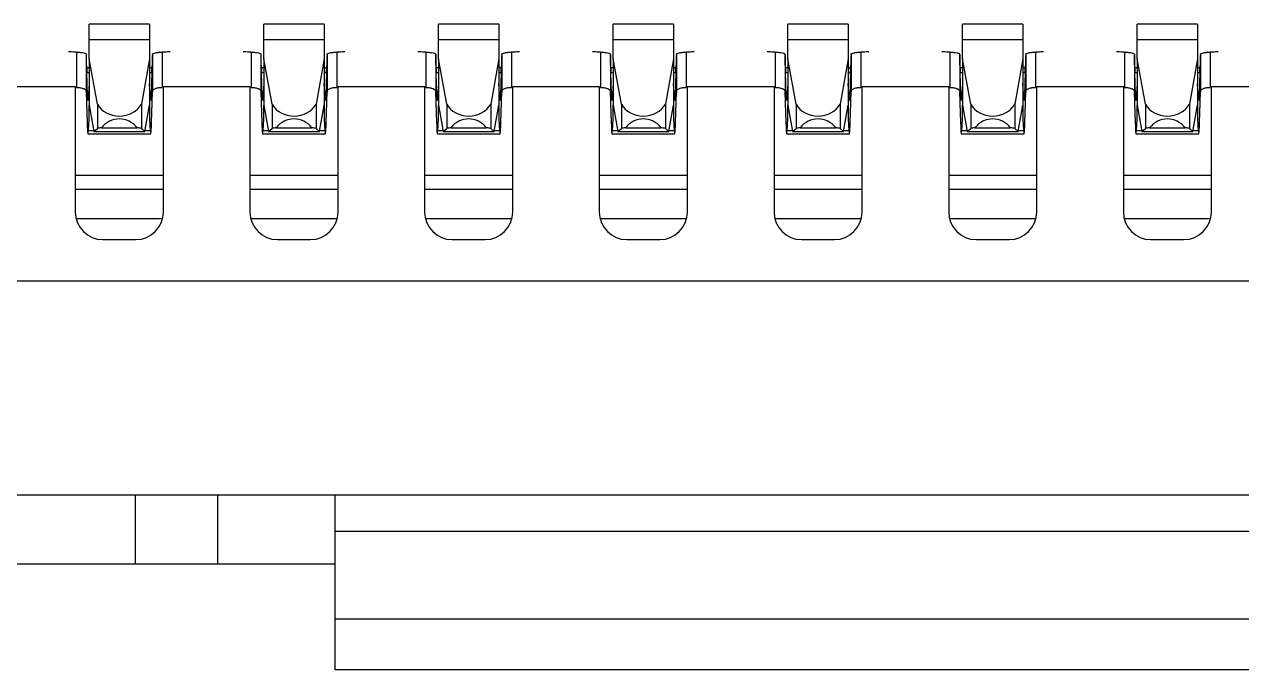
# Model space of a CAD drawing. Header units: millimetres. Extents: x 43 to 185, y 87 to 254.
# Drawn here: x 71.212 to 75.637, y 166.004 to 168.351 of the extents above; entities that cross this region are included whole.
import ezdxf

# ---------------------------------------------------------------- set-up
doc = ezdxf.new("R2010")
doc.units = ezdxf.units.MM

msp = doc.modelspace()

# ---------------------------------------------------------------- linework, layer by layer
at = {"color": 7, "linetype": 'Continuous', "lineweight": 25}
for p, q in [((71.6669, 168.3509), (71.4469, 168.3509)), ((71.4469, 168.2959), (71.4469, 168.3509)), ((71.6669, 168.3509), (71.6669, 168.2959)), ((72.3019, 168.3509), (72.0819, 168.3509)), ((72.0819, 168.2959), (72.0819, 168.3509)), ((72.3019, 168.3509), (72.3019, 168.2959)), ((72.9369, 168.3509), (72.7169, 168.3509)), ((72.7169, 168.2959), (72.7169, 168.3509)), ((72.9369, 168.3509), (72.9369, 168.2959)), ((73.5719, 168.3509), (73.3519, 168.3509)), ((73.3519, 168.2959), (73.3519, 168.3509)), ((73.5719, 168.3509), (73.5719, 168.2959)), ((74.2069, 168.3509), (73.9869, 168.3509)), ((73.9869, 168.2959), (73.9869, 168.3509)), ((74.2069, 168.3509), (74.2069, 168.2959)), ((74.8419, 168.3509), (74.6219, 168.3509)), ((74.6219, 168.2959), (74.6219, 168.3509)), ((74.8419, 168.3509), (74.8419, 168.2959)), ((75.4769, 168.3509), (75.2569, 168.3509)), ((75.2569, 168.2959), (75.2569, 168.3509)), ((75.4769, 168.3509), (75.4769, 168.2959)), ((71.4469, 168.2256), (71.4469, 168.2959)), ((71.4469, 168.2959), (71.6669, 168.2959)), ((71.6669, 168.2959), (71.6669, 168.2256)), ((72.0819, 168.2256), (72.0819, 168.2959)), ((72.0819, 168.2959), (72.3019, 168.2959)), ((72.3019, 168.2959), (72.3019, 168.2256)), ((72.7169, 168.2256), (72.7169, 168.2959)), ((72.7169, 168.2959), (72.9369, 168.2959)), ((72.9369, 168.2959), (72.9369, 168.2256)), ((73.3519, 168.2256), (73.3519, 168.2959)), ((73.3519, 168.2959), (73.5719, 168.2959)), ((73.5719, 168.2959), (73.5719, 168.2256)), ((73.9869, 168.2256), (73.9869, 168.2959)), ((73.9869, 168.2959), (74.2069, 168.2959)), ((74.2069, 168.2959), (74.2069, 168.2256)), ((74.6219, 168.2256), (74.6219, 168.2959)), ((74.6219, 168.2959), (74.8419, 168.2959)), ((74.8419, 168.2959), (74.8419, 168.2256)), ((75.2569, 168.2256), (75.2569, 168.2959)), ((75.2569, 168.2959), (75.4769, 168.2959)), ((75.4769, 168.2959), (75.4769, 168.2256)), ((71.4009, 168.2497), (71.4009, 168.1216)), ((71.4369, 168.241), (71.4369, 168.1047)), ((71.4769, 168.0606), (71.4469, 168.2256)), ((71.4469, 168.2256), (71.4469, 168.0574)), ((71.6669, 168.2256), (71.6369, 168.0606)), ((71.6669, 168.2256), (71.6669, 168.0574)), ((71.6769, 168.241), (71.6769, 168.1047)), ((71.7129, 168.2497), (71.7129, 168.1216)), ((72.0359, 168.2497), (72.0359, 168.1216)), ((72.0719, 168.241), (72.0719, 168.1047)), ((72.1119, 168.0606), (72.0819, 168.2256)), ((72.0819, 168.2256), (72.0819, 168.0574)), ((72.3019, 168.2256), (72.2719, 168.0606)), ((72.3019, 168.2256), (72.3019, 168.0574)), ((72.3119, 168.241), (72.3119, 168.1047)), ((72.3479, 168.2497), (72.3479, 168.1216)), ((72.6709, 168.2497), (72.6709, 168.1216)), ((72.7069, 168.241), (72.7069, 168.1047)), ((72.7469, 168.0606), (72.7169, 168.2256)), ((72.7169, 168.2256), (72.7169, 168.0574)), ((72.9369, 168.2256), (72.9069, 168.0606)), ((72.9369, 168.2256), (72.9369, 168.0574)), ((72.9469, 168.241), (72.9469, 168.1047)), ((72.9829, 168.2497), (72.9829, 168.1216)), ((73.3059, 168.2497), (73.3059, 168.1216)), ((73.3419, 168.241), (73.3419, 168.1047)), ((73.3819, 168.0606), (73.3519, 168.2256)), ((73.3519, 168.2256), (73.3519, 168.0574)), ((73.5719, 168.2256), (73.5419, 168.0606)), ((73.5719, 168.2256), (73.5719, 168.0574)), ((73.5819, 168.241), (73.5819, 168.1047)), ((73.6179, 168.2497), (73.6179, 168.1216)), ((73.9409, 168.2497), (73.9409, 168.1216)), ((73.9769, 168.241), (73.9769, 168.1047)), ((74.0169, 168.0606), (73.9869, 168.2256)), ((73.9869, 168.2256), (73.9869, 168.0574)), ((74.2069, 168.2256), (74.1769, 168.0606)), ((74.2069, 168.2256), (74.2069, 168.0574)), ((74.2169, 168.241), (74.2169, 168.1047)), ((74.2529, 168.2497), (74.2529, 168.1216)), ((74.5759, 168.2497), (74.5759, 168.1216)), ((74.6119, 168.241), (74.6119, 168.1047)), ((74.6519, 168.0606), (74.6219, 168.2256)), ((74.6219, 168.2256), (74.6219, 168.0574)), ((74.8419, 168.2256), (74.8119, 168.0606)), ((74.8419, 168.2256), (74.8419, 168.0574)), ((74.8519, 168.241), (74.8519, 168.1047)), ((74.8879, 168.2497), (74.8879, 168.1216)), ((75.2109, 168.2497), (75.2109, 168.1216)), ((75.2469, 168.241), (75.2469, 168.1047)), ((75.2869, 168.0606), (75.2569, 168.2256)), ((75.2569, 168.2256), (75.2569, 168.0574)), ((75.4769, 168.2256), (75.4469, 168.0606)), ((75.4769, 168.2256), (75.4769, 168.0574)), ((75.4869, 168.241), (75.4869, 168.1047)), ((75.5229, 168.2497), (75.5229, 168.1216)), ((71.4382, 168.1938), (71.4469, 168.1938)), ((71.4412, 168.0948), (71.4387, 168.1754)), ((71.4387, 168.1754), (71.4469, 168.1754)), ((71.6669, 168.1938), (71.6756, 168.1938)), ((71.6669, 168.1754), (71.6752, 168.1754)), ((71.6752, 168.1754), (71.6726, 168.0948)), ((72.0732, 168.1938), (72.0819, 168.1938)), ((72.0762, 168.0948), (72.0737, 168.1754)), ((72.0737, 168.1754), (72.0819, 168.1754)), ((72.3019, 168.1938), (72.3106, 168.1938)), ((72.3019, 168.1754), (72.3102, 168.1754)), ((72.3102, 168.1754), (72.3076, 168.0948)), ((72.7082, 168.1938), (72.7169, 168.1938)), ((72.7112, 168.0948), (72.7087, 168.1754)), ((72.7087, 168.1754), (72.7169, 168.1754)), ((72.9369, 168.1938), (72.9456, 168.1938)), ((72.9369, 168.1754), (72.9452, 168.1754)), ((72.9452, 168.1754), (72.9426, 168.0948)), ((73.3432, 168.1938), (73.3519, 168.1938)), ((73.3462, 168.0948), (73.3437, 168.1754)), ((73.3437, 168.1754), (73.3519, 168.1754)), ((73.5719, 168.1938), (73.5806, 168.1938)), ((73.5719, 168.1754), (73.5802, 168.1754)), ((73.5802, 168.1754), (73.5776, 168.0948)), ((73.9782, 168.1938), (73.9869, 168.1938)), ((73.9812, 168.0948), (73.9787, 168.1754)), ((73.9787, 168.1754), (73.9869, 168.1754)), ((74.2069, 168.1938), (74.2156, 168.1938)), ((74.2069, 168.1754), (74.2152, 168.1754)), ((74.2152, 168.1754), (74.2126, 168.0948)), ((74.6132, 168.1938), (74.6219, 168.1938)), ((74.6162, 168.0948), (74.6137, 168.1754)), ((74.6137, 168.1754), (74.6219, 168.1754)), ((74.8419, 168.1938), (74.8506, 168.1938)), ((74.8419, 168.1754), (74.8502, 168.1754)), ((74.8502, 168.1754), (74.8476, 168.0948)), ((75.2482, 168.1938), (75.2569, 168.1938)), ((75.2512, 168.0948), (75.2487, 168.1754)), ((75.2487, 168.1754), (75.2569, 168.1754)), ((75.4769, 168.1938), (75.4856, 168.1938)), ((75.4769, 168.1754), (75.4852, 168.1754)), ((75.4852, 168.1754), (75.4826, 168.0948)), ((71.0819, 168.1249), (71.3969, 168.1249)), ((71.3969, 168.1249), (71.3969, 167.6679)), ((71.4469, 168.1358), (71.4434, 168.0797)), ((71.6705, 168.0797), (71.6669, 168.1358)), ((71.7169, 168.1249), (72.0319, 168.1249)), ((71.7169, 167.6679), (71.7169, 168.1249)), ((72.0319, 168.1249), (72.0319, 167.6679)), ((72.0819, 168.1358), (72.0784, 168.0797)), ((72.3055, 168.0797), (72.3019, 168.1358)), ((72.3519, 167.6679), (72.3519, 168.1249)), ((72.3519, 168.1249), (72.6669, 168.1249)), ((72.6669, 168.1249), (72.6669, 167.6679)), ((72.7169, 168.1358), (72.7134, 168.0797)), ((72.9405, 168.0797), (72.9369, 168.1358)), ((72.9869, 168.1249), (73.3019, 168.1249)), ((72.9869, 167.6679), (72.9869, 168.1249)), ((73.3019, 168.1249), (73.3019, 167.6679)), ((73.3519, 168.1358), (73.3484, 168.0797)), ((73.5755, 168.0797), (73.5719, 168.1358)), ((73.6219, 168.1249), (73.9369, 168.1249)), ((73.6219, 167.6679), (73.6219, 168.1249)), ((73.9369, 168.1249), (73.9369, 167.6679)), ((73.9869, 168.1358), (73.9834, 168.0797)), ((74.2105, 168.0797), (74.2069, 168.1358)), ((74.2569, 167.6679), (74.2569, 168.1249)), ((74.2569, 168.1249), (74.5719, 168.1249)), ((74.5719, 168.1249), (74.5719, 167.6679)), ((74.6219, 168.1358), (74.6184, 168.0797)), ((74.8455, 168.0797), (74.8419, 168.1358)), ((74.8919, 168.1249), (75.2069, 168.1249)), ((74.8919, 167.6679), (74.8919, 168.1249)), ((75.2069, 168.1249), (75.2069, 167.6679)), ((75.2569, 168.1358), (75.2534, 168.0797)), ((75.4805, 168.0797), (75.4769, 168.1358)), ((75.5269, 167.6679), (75.5269, 168.1249)), ((75.5269, 168.1249), (75.8419, 168.1249)), ((71.4412, 168.0948), (71.4443, 168.0948)), ((71.6695, 168.0948), (71.6726, 168.0948)), ((72.0762, 168.0948), (72.0793, 168.0948)), ((72.3045, 168.0948), (72.3076, 168.0948)), ((72.7112, 168.0948), (72.7143, 168.0948)), ((72.9395, 168.0948), (72.9426, 168.0948)), ((73.3462, 168.0948), (73.3493, 168.0948)), ((73.5745, 168.0948), (73.5776, 168.0948)), ((73.9812, 168.0948), (73.9843, 168.0948)), ((74.2095, 168.0948), (74.2126, 168.0948)), ((74.6162, 168.0948), (74.6193, 168.0948)), ((74.8445, 168.0948), (74.8476, 168.0948)), ((75.2512, 168.0948), (75.2543, 168.0948)), ((75.4795, 168.0948), (75.4826, 168.0948)), ((71.4377, 168.0657), (71.44, 167.9943)), ((71.4469, 168.0574), (71.4643, 167.9617)), ((71.4469, 168.0058), (71.4469, 168.0574)), ((71.4769, 168.0606), (71.4769, 167.972)), ((71.6369, 168.0606), (71.6369, 167.972)), ((71.6495, 167.9617), (71.6669, 168.0574)), ((71.6669, 168.0574), (71.6669, 168.0058)), ((71.6738, 167.9943), (71.6761, 168.0657)), ((72.0727, 168.0657), (72.075, 167.9943)), ((72.0819, 168.0574), (72.0993, 167.9617)), ((72.0819, 168.0058), (72.0819, 168.0574)), ((72.1119, 168.0606), (72.1119, 167.972)), ((72.2719, 168.0606), (72.2719, 167.972)), ((72.2845, 167.9617), (72.3019, 168.0574)), ((72.3019, 168.0574), (72.3019, 168.0058)), ((72.3088, 167.9943), (72.3111, 168.0657)), ((72.7077, 168.0657), (72.71, 167.9943)), ((72.7169, 168.0574), (72.7343, 167.9617)), ((72.7169, 168.0058), (72.7169, 168.0574)), ((72.7469, 168.0606), (72.7469, 167.972)), ((72.9069, 168.0606), (72.9069, 167.972)), ((72.9195, 167.9617), (72.9369, 168.0574)), ((72.9369, 168.0574), (72.9369, 168.0058)), ((72.9438, 167.9943), (72.9461, 168.0657)), ((73.3427, 168.0657), (73.345, 167.9943)), ((73.3519, 168.0574), (73.3693, 167.9617)), ((73.3519, 168.0058), (73.3519, 168.0574)), ((73.3819, 168.0606), (73.3819, 167.972)), ((73.5419, 168.0606), (73.5419, 167.972)), ((73.5545, 167.9617), (73.5719, 168.0574)), ((73.5719, 168.0574), (73.5719, 168.0058)), ((73.5788, 167.9943), (73.5811, 168.0657)), ((73.9777, 168.0657), (73.98, 167.9943)), ((73.9869, 168.0574), (74.0043, 167.9617)), ((73.9869, 168.0058), (73.9869, 168.0574)), ((74.0169, 168.0606), (74.0169, 167.972)), ((74.1769, 168.0606), (74.1769, 167.972)), ((74.1895, 167.9617), (74.2069, 168.0574)), ((74.2069, 168.0574), (74.2069, 168.0058)), ((74.2138, 167.9943), (74.2161, 168.0657)), ((74.6127, 168.0657), (74.615, 167.9943)), ((74.6219, 168.0574), (74.6393, 167.9617)), ((74.6219, 168.0058), (74.6219, 168.0574)), ((74.6519, 168.0606), (74.6519, 167.972)), ((74.8119, 168.0606), (74.8119, 167.972)), ((74.8245, 167.9617), (74.8419, 168.0574)), ((74.8419, 168.0574), (74.8419, 168.0058)), ((74.8488, 167.9943), (74.8511, 168.0657)), ((75.2477, 168.0657), (75.25, 167.9943)), ((75.2569, 168.0574), (75.2743, 167.9617)), ((75.2569, 168.0058), (75.2569, 168.0574)), ((75.2869, 168.0606), (75.2869, 167.972)), ((75.4469, 168.0606), (75.4469, 167.972)), ((75.4595, 167.9617), (75.4769, 168.0574)), ((75.4769, 168.0574), (75.4769, 168.0058)), ((75.4838, 167.9943), (75.4861, 168.0657)), ((71.4443, 167.9642), (71.4469, 168.0058)), ((71.6669, 168.0058), (71.6695, 167.9642)), ((72.0793, 167.9642), (72.0819, 168.0058)), ((72.3019, 168.0058), (72.3045, 167.9642)), ((72.7143, 167.9642), (72.7169, 168.0058)), ((72.9369, 168.0058), (72.9395, 167.9642)), ((73.3493, 167.9642), (73.3519, 168.0058)), ((73.5719, 168.0058), (73.5745, 167.9642)), ((73.9843, 167.9642), (73.9869, 168.0058)), ((74.2069, 168.0058), (74.2095, 167.9642)), ((74.6193, 167.9642), (74.6219, 168.0058)), ((74.8419, 168.0058), (74.8445, 167.9642)), ((75.2543, 167.9642), (75.2569, 168.0058)), ((75.4769, 168.0058), (75.4795, 167.9642)), ((71.4428, 167.9526), (71.671, 167.9526)), ((71.4443, 167.9642), (71.4639, 167.9642)), ((71.4643, 167.9617), (71.4769, 167.972)), ((71.4643, 167.9617), (71.6495, 167.9617)), ((71.4921, 167.9749), (71.6217, 167.9749)), ((71.6369, 167.972), (71.6495, 167.9617)), ((71.65, 167.9642), (71.6695, 167.9642)), ((72.0778, 167.9526), (72.306, 167.9526)), ((72.0793, 167.9642), (72.0989, 167.9642)), ((72.0993, 167.9617), (72.1119, 167.972)), ((72.0993, 167.9617), (72.2845, 167.9617)), ((72.1271, 167.9749), (72.2567, 167.9749)), ((72.2719, 167.972), (72.2845, 167.9617)), ((72.285, 167.9642), (72.3045, 167.9642)), ((72.7128, 167.9526), (72.941, 167.9526)), ((72.7143, 167.9642), (72.7339, 167.9642)), ((72.7343, 167.9617), (72.7469, 167.972)), ((72.7343, 167.9617), (72.9195, 167.9617)), ((72.7621, 167.9749), (72.8917, 167.9749)), ((72.9069, 167.972), (72.9195, 167.9617)), ((72.92, 167.9642), (72.9395, 167.9642)), ((73.3478, 167.9526), (73.576, 167.9526)), ((73.3493, 167.9642), (73.3689, 167.9642)), ((73.3693, 167.9617), (73.3819, 167.972)), ((73.3693, 167.9617), (73.5545, 167.9617)), ((73.3971, 167.9749), (73.5267, 167.9749)), ((73.5419, 167.972), (73.5545, 167.9617)), ((73.555, 167.9642), (73.5745, 167.9642)), ((73.9828, 167.9526), (74.211, 167.9526)), ((73.9843, 167.9642), (74.0039, 167.9642)), ((74.0043, 167.9617), (74.0169, 167.972)), ((74.0043, 167.9617), (74.1895, 167.9617)), ((74.0321, 167.9749), (74.1617, 167.9749)), ((74.1769, 167.972), (74.1895, 167.9617)), ((74.19, 167.9642), (74.2095, 167.9642)), ((74.6178, 167.9526), (74.846, 167.9526)), ((74.6193, 167.9642), (74.6389, 167.9642)), ((74.6393, 167.9617), (74.6519, 167.972)), ((74.6393, 167.9617), (74.8245, 167.9617)), ((74.6671, 167.9749), (74.7967, 167.9749)), ((74.8119, 167.972), (74.8245, 167.9617)), ((74.825, 167.9642), (74.8445, 167.9642)), ((75.2528, 167.9526), (75.481, 167.9526)), ((75.2543, 167.9642), (75.2739, 167.9642)), ((75.2743, 167.9617), (75.2869, 167.972)), ((75.2743, 167.9617), (75.4595, 167.9617)), ((75.3021, 167.9749), (75.4317, 167.9749)), ((75.4469, 167.972), (75.4595, 167.9617)), ((75.46, 167.9642), (75.4795, 167.9642)), ((71.3969, 167.8022), (71.7169, 167.8022)), ((72.0319, 167.8022), (72.3519, 167.8022)), ((72.6669, 167.8022), (72.9869, 167.8022)), ((73.3019, 167.8022), (73.6219, 167.8022)), ((73.9369, 167.8022), (74.2569, 167.8022)), ((74.5719, 167.8022), (74.8919, 167.8022)), ((75.2069, 167.8022), (75.5269, 167.8022)), ((71.3969, 167.7517), (71.7169, 167.7517)), ((72.0319, 167.7517), (72.3519, 167.7517)), ((72.6669, 167.7517), (72.9869, 167.7517)), ((73.3019, 167.7517), (73.6219, 167.7517)), ((73.9369, 167.7517), (74.2569, 167.7517)), ((74.5719, 167.7517), (74.8919, 167.7517)), ((75.2069, 167.7517), (75.5269, 167.7517)), ((71.3998, 167.6442), (71.7141, 167.6442)), ((72.0348, 167.6442), (72.3491, 167.6442)), ((72.6698, 167.6442), (72.9841, 167.6442)), ((73.3048, 167.6442), (73.6191, 167.6442)), ((73.9398, 167.6442), (74.2541, 167.6442)), ((74.5748, 167.6442), (74.8891, 167.6442)), ((75.2098, 167.6442), (75.5241, 167.6442)), ((71.4969, 167.5679), (71.6169, 167.5679)), ((72.1319, 167.5679), (72.2519, 167.5679)), ((72.7669, 167.5679), (72.8869, 167.5679)), ((73.4019, 167.5679), (73.5219, 167.5679)), ((74.0369, 167.5679), (74.1569, 167.5679)), ((74.6719, 167.5679), (74.7919, 167.5679)), ((75.3069, 167.5679), (75.4269, 167.5679)), ((67.0474, 167.4179), (76.5503, 167.4179)), ((71.616, 166.6379), (60.0678, 166.6379)), ((71.616, 166.3879), (71.616, 166.6379)), ((71.915, 166.6379), (71.616, 166.6379)), ((71.915, 166.3879), (71.915, 166.6379)), ((72.3419, 166.6379), (71.915, 166.6379)), ((78.5869, 166.6379), (72.3419, 166.6379)), ((72.3419, 166.5061), (72.3419, 166.6379)), ((78.5869, 166.5061), (72.3419, 166.5061)), ((72.3419, 166.1879), (72.3419, 166.5061)), ((71.616, 166.3879), (60.0678, 166.3879)), ((71.915, 166.3879), (71.616, 166.3879)), ((72.3419, 166.3879), (71.915, 166.3879)), ((78.5869, 166.1879), (72.3419, 166.1879)), ((72.3419, 166.0037), (72.3419, 166.1879)), ((78.5869, 166.0037), (72.3419, 166.0037))]:
    msp.add_line(p, q, dxfattribs=at)
for centre, start, end in [((71.4969, 167.6679), 180, 270), ((71.6169, 167.6679), 270, 0), ((72.1319, 167.6679), 180, 270), ((72.2519, 167.6679), 270, 0), ((72.7669, 167.6679), 180, 270), ((72.8869, 167.6679), 270, 0), ((73.4019, 167.6679), 180, 270), ((73.5219, 167.6679), 270, 0), ((74.0369, 167.6679), 180, 270), ((74.1569, 167.6679), 270, 0), ((74.6719, 167.6679), 180, 270), ((74.7919, 167.6679), 270, 0), ((75.3069, 167.6679), 180, 270), ((75.4269, 167.6679), 270, 0)]:
    msp.add_arc(centre, 0.1, start, end, dxfattribs=at)
for centre, major_axis, ratio, start_param, end_param in [((71.4359, 167.9739), (0, 0.277), 0.013889, 5.629826, 6.015353), ((71.6779, 167.9739), (0, 0.277), 0.013889, 0.267832, 0.65336), ((72.0709, 167.9739), (0, 0.277), 0.013889, 5.629826, 6.015353), ((72.3129, 167.9739), (0, 0.277), 0.013889, 0.267832, 0.65336), ((72.7059, 167.9739), (0, 0.277), 0.013889, 5.629826, 6.015353), ((72.9479, 167.9739), (0, 0.277), 0.013889, 0.267832, 0.65336), ((73.3409, 167.9739), (0, 0.277), 0.013889, 5.629826, 6.015353), ((73.5829, 167.9739), (0, 0.277), 0.013889, 0.267832, 0.65336), ((73.9759, 167.9739), (0, 0.277), 0.013889, 5.629826, 6.015353), ((74.2179, 167.9739), (0, 0.277), 0.013889, 0.267832, 0.65336), ((74.6109, 167.9739), (0, 0.277), 0.013889, 5.629826, 6.015353), ((74.8529, 167.9739), (0, 0.277), 0.013889, 0.267832, 0.65336), ((75.2459, 167.9739), (0, 0.277), 0.013889, 5.629826, 6.015353), ((75.4879, 167.9739), (0, 0.277), 0.013889, 0.267832, 0.65336), ((71.4395, 168.3129), (0, 0.15), 0.013889, 2.488233, 2.730669), ((71.6743, 168.3129), (0, 0.15), 0.013889, 3.552516, 3.794952), ((72.0745, 168.3129), (0, 0.15), 0.013889, 2.488233, 2.730669), ((72.3093, 168.3129), (0, 0.15), 0.013889, 3.552516, 3.794952), ((72.7095, 168.3129), (0, 0.15), 0.013889, 2.488233, 2.730669), ((72.9443, 168.3129), (0, 0.15), 0.013889, 3.552516, 3.794952), ((73.3445, 168.3129), (0, 0.15), 0.013889, 2.488233, 2.730669), ((73.5793, 168.3129), (0, 0.15), 0.013889, 3.552516, 3.794952), ((73.9795, 168.3129), (0, 0.15), 0.013889, 2.488233, 2.730669), ((74.2143, 168.3129), (0, 0.15), 0.013889, 3.552516, 3.794952), ((74.6145, 168.3129), (0, 0.15), 0.013889, 2.488233, 2.730669), ((74.8493, 168.3129), (0, 0.15), 0.013889, 3.552516, 3.794952), ((75.2495, 168.3129), (0, 0.15), 0.013889, 2.488233, 2.730669), ((75.4843, 168.3129), (0, 0.15), 0.013889, 3.552516, 3.794952), ((71.4359, 167.9739), (0, 0.15), 0.013889, 5.582724, 5.772581), ((71.4386, 168.2032), (0, 0.15), 0.013889, 2.441132, 2.730669), ((71.4426, 168.324), (0, 0.25), 0.013889, 2.730669, 3.357279), ((71.6712, 168.324), (0, 0.25), 0.013889, 2.925906, 3.552516), ((71.6753, 168.2032), (0, 0.15), 0.013889, 3.552516, 3.842054), ((71.6779, 167.9739), (0, 0.15), 0.013889, 0.510604, 0.700461), ((72.0709, 167.9739), (0, 0.15), 0.013889, 5.582724, 5.772581), ((72.0736, 168.2032), (0, 0.15), 0.013889, 2.441132, 2.730669), ((72.0776, 168.324), (0, 0.25), 0.013889, 2.730669, 3.357279), ((72.3062, 168.324), (0, 0.25), 0.013889, 2.925906, 3.552516), ((72.3103, 168.2032), (0, 0.15), 0.013889, 3.552516, 3.842054), ((72.3129, 167.9739), (0, 0.15), 0.013889, 0.510604, 0.700461), ((72.7059, 167.9739), (0, 0.15), 0.013889, 5.582724, 5.772581), ((72.7086, 168.2032), (0, 0.15), 0.013889, 2.441132, 2.730669), ((72.7126, 168.324), (0, 0.25), 0.013889, 2.730669, 3.357279), ((72.9412, 168.324), (0, 0.25), 0.013889, 2.925906, 3.552516), ((72.9453, 168.2032), (0, 0.15), 0.013889, 3.552516, 3.842054), ((72.9479, 167.9739), (0, 0.15), 0.013889, 0.510604, 0.700461), ((73.3409, 167.9739), (0, 0.15), 0.013889, 5.582724, 5.772581), ((73.3436, 168.2032), (0, 0.15), 0.013889, 2.441132, 2.730669), ((73.3476, 168.324), (0, 0.25), 0.013889, 2.730669, 3.357279), ((73.5762, 168.324), (0, 0.25), 0.013889, 2.925906, 3.552516), ((73.5803, 168.2032), (0, 0.15), 0.013889, 3.552516, 3.842054), ((73.5829, 167.9739), (0, 0.15), 0.013889, 0.510604, 0.700461), ((73.9759, 167.9739), (0, 0.15), 0.013889, 5.582724, 5.772581), ((73.9786, 168.2032), (0, 0.15), 0.013889, 2.441132, 2.730669), ((73.9826, 168.324), (0, 0.25), 0.013889, 2.730669, 3.357279), ((74.2112, 168.324), (0, 0.25), 0.013889, 2.925906, 3.552516), ((74.2153, 168.2032), (0, 0.15), 0.013889, 3.552516, 3.842054), ((74.2179, 167.9739), (0, 0.15), 0.013889, 0.510604, 0.700461), ((74.6109, 167.9739), (0, 0.15), 0.013889, 5.582724, 5.772581), ((74.6136, 168.2032), (0, 0.15), 0.013889, 2.441132, 2.730669), ((74.6176, 168.324), (0, 0.25), 0.013889, 2.730669, 3.357279), ((74.8462, 168.324), (0, 0.25), 0.013889, 2.925906, 3.552516), ((74.8503, 168.2032), (0, 0.15), 0.013889, 3.552516, 3.842054), ((74.8529, 167.9739), (0, 0.15), 0.013889, 0.510604, 0.700461), ((75.2459, 167.9739), (0, 0.15), 0.013889, 5.582724, 5.772581), ((75.2486, 168.2032), (0, 0.15), 0.013889, 2.441132, 2.730669), ((75.2526, 168.324), (0, 0.25), 0.013889, 2.730669, 3.357279), ((75.4812, 168.324), (0, 0.25), 0.013889, 2.925906, 3.552516), ((75.4853, 168.2032), (0, 0.15), 0.013889, 3.552516, 3.842054), ((75.4879, 167.9739), (0, 0.15), 0.013889, 0.510604, 0.700461), ((71.5569, 168.0945), (0.089, 0), 0.868421, 3.59519, 5.829588), ((72.1919, 168.0945), (0.089, 0), 0.868421, 3.59519, 5.829588), ((72.8269, 168.0945), (0.089, 0), 0.868421, 3.59519, 5.829588), ((73.4619, 168.0945), (0.089, 0), 0.868421, 3.59519, 5.829588), ((74.0969, 168.0945), (0.089, 0), 0.868421, 3.59519, 5.829588), ((74.7319, 168.0945), (0.089, 0), 0.868421, 3.59519, 5.829588), ((75.3669, 168.0945), (0.089, 0), 0.868421, 3.59519, 5.829588), ((71.4428, 168.4526), (0, 0.5), 0.013889, 2.730669, 3.357279), ((71.5569, 167.9046), (0, 0.1025), 0.868421, 5.467533, 7.098838), ((71.671, 168.4526), (0, 0.5), 0.013889, 2.925906, 3.552516), ((72.0778, 168.4526), (0, 0.5), 0.013889, 2.730669, 3.357279), ((72.1919, 167.9046), (0, 0.1025), 0.868421, 5.467533, 7.098838), ((72.306, 168.4526), (0, 0.5), 0.013889, 2.925906, 3.552516), ((72.7128, 168.4526), (0, 0.5), 0.013889, 2.730669, 3.357279), ((72.8269, 167.9046), (0, 0.1025), 0.868421, 5.467533, 7.098838), ((72.941, 168.4526), (0, 0.5), 0.013889, 2.925906, 3.552516), ((73.3478, 168.4526), (0, 0.5), 0.013889, 2.730669, 3.357279), ((73.4619, 167.9046), (0, 0.1025), 0.868421, 5.467533, 7.098838), ((73.576, 168.4526), (0, 0.5), 0.013889, 2.925906, 3.552516), ((73.9828, 168.4526), (0, 0.5), 0.013889, 2.730669, 3.357279), ((74.0969, 167.9046), (0, 0.1025), 0.868421, 5.467533, 7.098838), ((74.211, 168.4526), (0, 0.5), 0.013889, 2.925906, 3.552516), ((74.6178, 168.4526), (0, 0.5), 0.013889, 2.730669, 3.357279), ((74.7319, 167.9046), (0, 0.1025), 0.868421, 5.467533, 7.098838), ((74.846, 168.4526), (0, 0.5), 0.013889, 2.925906, 3.552516), ((75.2528, 168.4526), (0, 0.5), 0.013889, 2.730669, 3.357279), ((75.3669, 167.9046), (0, 0.1025), 0.868421, 5.467533, 7.098838), ((75.481, 168.4526), (0, 0.5), 0.013889, 2.925906, 3.552516), ((71.5569, 167.967), (0.089, 0), 0.12963, 2.386449, 2.687995), ((71.5569, 167.967), (0.089, 0), 0.12963, 0.453598, 0.755144), ((72.1919, 167.967), (0.089, 0), 0.12963, 2.386449, 2.687995), ((72.1919, 167.967), (0.089, 0), 0.12963, 0.453598, 0.755144), ((72.8269, 167.967), (0.089, 0), 0.12963, 2.386449, 2.687995), ((72.8269, 167.967), (0.089, 0), 0.12963, 0.453598, 0.755144), ((73.4619, 167.967), (0.089, 0), 0.12963, 2.386449, 2.687995), ((73.4619, 167.967), (0.089, 0), 0.12963, 0.453598, 0.755144), ((74.0969, 167.967), (0.089, 0), 0.12963, 2.386449, 2.687995), ((74.0969, 167.967), (0.089, 0), 0.12963, 0.453598, 0.755144), ((74.7319, 167.967), (0.089, 0), 0.12963, 2.386449, 2.687995), ((74.7319, 167.967), (0.089, 0), 0.12963, 0.453598, 0.755144), ((75.3669, 167.967), (0.089, 0), 0.12963, 2.386449, 2.687995), ((75.3669, 167.967), (0.089, 0), 0.12963, 0.453598, 0.755144)]:
    msp.add_ellipse(centre, major_axis=major_axis, ratio=ratio, start_param=start_param, end_param=end_param, dxfattribs=at)
for points, knots in [([(71.4009, 168.2497), (71.3925, 168.25), (71.3814, 168.2504), (71.3735, 168.2506), (71.3716, 168.2507)], [0, 0, 0, 0, 0.761822, 1, 1, 1, 1]), ([(71.4009, 168.2497), (71.4061, 168.2495), (71.4165, 168.2491), (71.4283, 168.2474), (71.4355, 168.2448), (71.4365, 168.2422), (71.4369, 168.241)], [0, 0, 0, 0, 0.260098, 0.520214, 0.780009, 1, 1, 1, 1]), ([(71.6769, 168.241), (71.6775, 168.2424), (71.6788, 168.2453), (71.6876, 168.2478), (71.6995, 168.2492), (71.7088, 168.2495), (71.7129, 168.2497)], [0, 0, 0, 0, 0.26754, 0.535361, 0.797206, 1, 1, 1, 1]), ([(71.7419, 168.2506), (71.7387, 168.2505), (71.7306, 168.2503), (71.7195, 168.2499), (71.7129, 168.2497)], [0, 0, 0, 0, 0.400295, 1, 1, 1, 1]), ([(72.0359, 168.2497), (72.0275, 168.25), (72.0164, 168.2504), (72.0085, 168.2506), (72.0066, 168.2507)], [0, 0, 0, 0, 0.761822, 1, 1, 1, 1]), ([(72.0359, 168.2497), (72.0411, 168.2495), (72.0515, 168.2491), (72.0633, 168.2474), (72.0705, 168.2448), (72.0715, 168.2422), (72.0719, 168.241)], [0, 0, 0, 0, 0.260098, 0.520214, 0.780009, 1, 1, 1, 1]), ([(72.3119, 168.241), (72.3125, 168.2424), (72.3138, 168.2453), (72.3226, 168.2478), (72.3345, 168.2492), (72.3438, 168.2495), (72.3479, 168.2497)], [0, 0, 0, 0, 0.26754, 0.535361, 0.797206, 1, 1, 1, 1]), ([(72.3769, 168.2506), (72.3737, 168.2505), (72.3656, 168.2503), (72.3545, 168.2499), (72.3479, 168.2497)], [0, 0, 0, 0, 0.400295, 1, 1, 1, 1]), ([(72.6709, 168.2497), (72.6625, 168.25), (72.6514, 168.2504), (72.6435, 168.2506), (72.6416, 168.2507)], [0, 0, 0, 0, 0.761822, 1, 1, 1, 1]), ([(72.6709, 168.2497), (72.6761, 168.2495), (72.6865, 168.2491), (72.6983, 168.2474), (72.7055, 168.2448), (72.7065, 168.2422), (72.7069, 168.241)], [0, 0, 0, 0, 0.260098, 0.520214, 0.780009, 1, 1, 1, 1]), ([(72.9469, 168.241), (72.9475, 168.2424), (72.9488, 168.2453), (72.9576, 168.2478), (72.9695, 168.2492), (72.9788, 168.2495), (72.9829, 168.2497)], [0, 0, 0, 0, 0.26754, 0.535361, 0.797206, 1, 1, 1, 1]), ([(73.0119, 168.2506), (73.0087, 168.2505), (73.0006, 168.2503), (72.9895, 168.2499), (72.9829, 168.2497)], [0, 0, 0, 0, 0.400295, 1, 1, 1, 1]), ([(73.3059, 168.2497), (73.2975, 168.25), (73.2864, 168.2504), (73.2785, 168.2506), (73.2766, 168.2507)], [0, 0, 0, 0, 0.761822, 1, 1, 1, 1]), ([(73.3059, 168.2497), (73.3111, 168.2495), (73.3215, 168.2491), (73.3333, 168.2474), (73.3405, 168.2448), (73.3415, 168.2422), (73.3419, 168.241)], [0, 0, 0, 0, 0.260098, 0.520214, 0.780009, 1, 1, 1, 1]), ([(73.5819, 168.241), (73.5825, 168.2424), (73.5838, 168.2453), (73.5926, 168.2478), (73.6045, 168.2492), (73.6138, 168.2495), (73.6179, 168.2497)], [0, 0, 0, 0, 0.26754, 0.535361, 0.797206, 1, 1, 1, 1]), ([(73.6469, 168.2506), (73.6437, 168.2505), (73.6356, 168.2503), (73.6245, 168.2499), (73.6179, 168.2497)], [0, 0, 0, 0, 0.400295, 1, 1, 1, 1]), ([(73.9409, 168.2497), (73.9325, 168.25), (73.9214, 168.2504), (73.9135, 168.2506), (73.9116, 168.2507)], [0, 0, 0, 0, 0.761822, 1, 1, 1, 1]), ([(73.9409, 168.2497), (73.9461, 168.2495), (73.9565, 168.2491), (73.9683, 168.2474), (73.9755, 168.2448), (73.9765, 168.2422), (73.9769, 168.241)], [0, 0, 0, 0, 0.260098, 0.520214, 0.780009, 1, 1, 1, 1]), ([(74.2169, 168.241), (74.2175, 168.2424), (74.2188, 168.2453), (74.2276, 168.2478), (74.2395, 168.2492), (74.2488, 168.2495), (74.2529, 168.2497)], [0, 0, 0, 0, 0.26754, 0.535361, 0.797206, 1, 1, 1, 1]), ([(74.2819, 168.2506), (74.2787, 168.2505), (74.2706, 168.2503), (74.2595, 168.2499), (74.2529, 168.2497)], [0, 0, 0, 0, 0.400295, 1, 1, 1, 1]), ([(74.5759, 168.2497), (74.5675, 168.25), (74.5564, 168.2504), (74.5485, 168.2506), (74.5466, 168.2507)], [0, 0, 0, 0, 0.761822, 1, 1, 1, 1]), ([(74.5759, 168.2497), (74.5811, 168.2495), (74.5915, 168.2491), (74.6033, 168.2474), (74.6105, 168.2448), (74.6115, 168.2422), (74.6119, 168.241)], [0, 0, 0, 0, 0.260098, 0.520214, 0.780009, 1, 1, 1, 1]), ([(74.8519, 168.241), (74.8525, 168.2424), (74.8538, 168.2453), (74.8626, 168.2478), (74.8745, 168.2492), (74.8838, 168.2495), (74.8879, 168.2497)], [0, 0, 0, 0, 0.26754, 0.535361, 0.797206, 1, 1, 1, 1]), ([(74.9169, 168.2506), (74.9137, 168.2505), (74.9056, 168.2503), (74.8945, 168.2499), (74.8879, 168.2497)], [0, 0, 0, 0, 0.400295, 1, 1, 1, 1]), ([(75.2109, 168.2497), (75.2025, 168.25), (75.1914, 168.2504), (75.1835, 168.2506), (75.1816, 168.2507)], [0, 0, 0, 0, 0.761822, 1, 1, 1, 1]), ([(75.2109, 168.2497), (75.2161, 168.2495), (75.2265, 168.2491), (75.2383, 168.2474), (75.2455, 168.2448), (75.2465, 168.2422), (75.2469, 168.241)], [0, 0, 0, 0, 0.260098, 0.520214, 0.780009, 1, 1, 1, 1]), ([(75.4869, 168.241), (75.4875, 168.2424), (75.4888, 168.2453), (75.4976, 168.2478), (75.5095, 168.2492), (75.5188, 168.2495), (75.5229, 168.2497)], [0, 0, 0, 0, 0.26754, 0.535361, 0.797206, 1, 1, 1, 1]), ([(75.5519, 168.2506), (75.5487, 168.2505), (75.5406, 168.2503), (75.5295, 168.2499), (75.5229, 168.2497)], [0, 0, 0, 0, 0.400295, 1, 1, 1, 1]), ([(71.4009, 168.1216), (71.406, 168.1212), (71.4163, 168.1205), (71.4279, 168.1175), (71.4354, 168.1125), (71.4364, 168.1074), (71.4369, 168.1047)], [0, 0, 0, 0, 0.247969, 0.495995, 0.742908, 1, 1, 1, 1]), ([(71.6769, 168.1047), (71.6775, 168.1075), (71.6786, 168.1131), (71.6874, 168.1181), (71.6995, 168.1207), (71.7088, 168.1213), (71.7129, 168.1216)], [0, 0, 0, 0, 0.274366, 0.549734, 0.803522, 1, 1, 1, 1]), ([(72.0359, 168.1216), (72.041, 168.1212), (72.0513, 168.1205), (72.0629, 168.1175), (72.0704, 168.1125), (72.0714, 168.1074), (72.0719, 168.1047)], [0, 0, 0, 0, 0.247969, 0.495995, 0.742908, 1, 1, 1, 1]), ([(72.3119, 168.1047), (72.3125, 168.1075), (72.3136, 168.1131), (72.3224, 168.1181), (72.3345, 168.1207), (72.3438, 168.1213), (72.3479, 168.1216)], [0, 0, 0, 0, 0.274366, 0.549734, 0.803522, 1, 1, 1, 1]), ([(72.6709, 168.1216), (72.676, 168.1212), (72.6863, 168.1205), (72.6979, 168.1175), (72.7054, 168.1125), (72.7064, 168.1074), (72.7069, 168.1047)], [0, 0, 0, 0, 0.247969, 0.495995, 0.742908, 1, 1, 1, 1]), ([(72.9469, 168.1047), (72.9475, 168.1075), (72.9486, 168.1131), (72.9574, 168.1181), (72.9695, 168.1207), (72.9788, 168.1213), (72.9829, 168.1216)], [0, 0, 0, 0, 0.274366, 0.549734, 0.803522, 1, 1, 1, 1]), ([(73.3059, 168.1216), (73.311, 168.1212), (73.3213, 168.1205), (73.3329, 168.1175), (73.3404, 168.1125), (73.3414, 168.1074), (73.3419, 168.1047)], [0, 0, 0, 0, 0.247969, 0.495995, 0.742908, 1, 1, 1, 1]), ([(73.5819, 168.1047), (73.5825, 168.1075), (73.5836, 168.1131), (73.5924, 168.1181), (73.6045, 168.1207), (73.6138, 168.1213), (73.6179, 168.1216)], [0, 0, 0, 0, 0.274366, 0.549734, 0.803522, 1, 1, 1, 1]), ([(73.9409, 168.1216), (73.946, 168.1212), (73.9563, 168.1205), (73.9679, 168.1175), (73.9754, 168.1125), (73.9764, 168.1074), (73.9769, 168.1047)], [0, 0, 0, 0, 0.247969, 0.495995, 0.742908, 1, 1, 1, 1]), ([(74.2169, 168.1047), (74.2175, 168.1075), (74.2186, 168.1131), (74.2274, 168.1181), (74.2395, 168.1207), (74.2488, 168.1213), (74.2529, 168.1216)], [0, 0, 0, 0, 0.274366, 0.549734, 0.803522, 1, 1, 1, 1]), ([(74.5759, 168.1216), (74.581, 168.1212), (74.5913, 168.1205), (74.6029, 168.1175), (74.6104, 168.1125), (74.6114, 168.1074), (74.6119, 168.1047)], [0, 0, 0, 0, 0.2479694, 0.4959953, 0.7429082, 1, 1, 1, 1]), ([(74.8519, 168.1047), (74.8525, 168.1075), (74.8536, 168.1131), (74.8624, 168.1181), (74.8745, 168.1207), (74.8838, 168.1213), (74.8879, 168.1216)], [0, 0, 0, 0, 0.2743659, 0.5497336, 0.8035224, 1, 1, 1, 1]), ([(75.2109, 168.1216), (75.216, 168.1212), (75.2263, 168.1205), (75.2379, 168.1175), (75.2454, 168.1125), (75.2464, 168.1074), (75.2469, 168.1047)], [0, 0, 0, 0, 0.247969, 0.495995, 0.742908, 1, 1, 1, 1]), ([(75.4869, 168.1047), (75.4875, 168.1075), (75.4886, 168.1131), (75.4974, 168.1181), (75.5095, 168.1207), (75.5188, 168.1213), (75.5229, 168.1216)], [0, 0, 0, 0, 0.274366, 0.549734, 0.803522, 1, 1, 1, 1])]:
    msp.add_open_spline(points, degree=3, knots=knots, dxfattribs=at)

doc.saveas('drawing.dxf')
